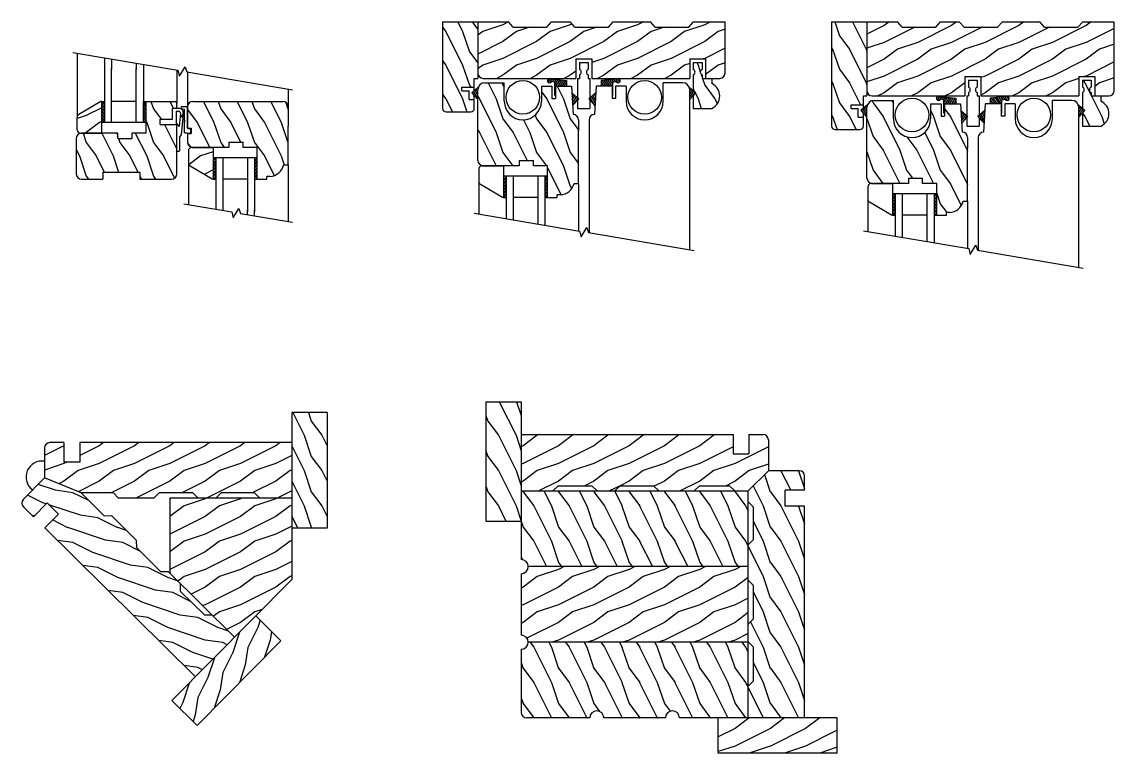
# Model space of a CAD drawing. Extents: x 316 to 1603, y -670 to 392.
# Drawn here: x 316 to 935, y -40 to 374 of the extents above; entities that cross this region are included whole.
import ezdxf

# ---------------------------------------------------------------- set-up
doc = ezdxf.new("R2010")
doc.units = 0
doc.header["$MEASUREMENT"] = 0
doc.layers.get('0').update_dxf_attribs({"linetype": 'CONTINUOUS'})
for name, color, linetype in [('FINE', 101, 'CONTINUOUS'), ('HATCH', 101, 'CONTINUOUS'), ('MED', 22, 'CONTINUOUS')]:
    doc.layers.add(name, color=color, linetype=linetype)
pattern_1 = [(306.8699, (-573.4437, -376.6045), (-38.100002, 57.149998), [9.525, -85.725]), (296.5651, (-567.729, -365.1745), (19.050025, -19.04998), [21.29855, -21.29855]), (288.4349, (-558.204, -365.1745), (19.04997, -38.10001), [12.0483, -48.1931])]
pattern_2 = [(122, (-554.3937, -384.2245), (-0.8480481, -0.5299193), [])]
pattern_3 = [(57, (-554.3937, -384.2245), (-0.8386706, 0.544639), [])]
pattern_4 = [(306.8699, (-573.4437, -366.6045), (-38.100002, 57.149998), [9.525, -85.725]), (296.5651, (-567.729, -355.1745), (19.050025, -19.04998), [21.29855, -21.29855]), (288.4349, (-558.204, -355.1745), (19.04997, -38.10001), [12.0483, -48.1931])]
pattern_5 = [(122, (-554.3937, -374.2245), (-0.8480481, -0.5299193), [])]
pattern_6 = [(57, (-554.3937, -374.2245), (-0.8386706, 0.544639), [])]
pattern_7 = [(216.8699, (-268.4746, -197.0817), (57.15, 38.100002), [9.525, -85.725]), (206.565, (-257.045, -202.797), (-19.04998, -19.05002), [21.29855, -21.29855]), (198.4349, (-257.0446, -212.3217), (-38.10001, -19.04997), [12.0483, -48.1931])]
pattern_8 = [(57, (-276.0946, -216.1317), (-0.8386706, 0.544639), [])]
pattern_9 = [(306.87, (-20, 8), (-40, 60), [10, -90]), (296.565, (-14, 20), (20.00003, -20), [22.3607, -22.3607]), (288.435, (-4, 20), (19.99997, -40), [12.6491, -50.5964])]
pattern_10 = [(216.87, (8, 20), (60, 40), [10, -90]), (206.565, (20, 14), (-20, -20.00003), [22.3607, -22.3607]), (198.435, (20, 4), (-40, -19.99997), [12.6491, -50.5964])]

# ---------------------------------------------------------------- blocks, each defined once
blk = doc.blocks.new('MWCSJ44')
at = {"layer": 'HATCH'}
h = blk.add_hatch(dxfattribs=at)
h.set_pattern_fill('WOOD_1', color=256, scale=19.05, angle=90, style=0, pattern_type=2)
h.set_pattern_definition(pattern_1)
h.paths.add_polyline_path([(0, -59, 0.414214), (2, -61), (16, -61, 0.414214), (18, -59), (18, -54), (15, -54), (15, -49), (11, -49), (11, -47), (18, -47), (18, -42), (20, -42), (20, 0), (0, 0)])
h.paths.add_polyline_path([(143.39, -50.26), (142, -51.8), (142, -59), (152.5, -59, 0.646484), (152.5, -45), (152.5, -42), (147, -42), (147, -40, -0.697476), (147, -37), (147, -33), (142, -33), (142, -37, -0.697476), (142, -40), (142, -49.05)])
h = blk.add_hatch(dxfattribs=at)
h.set_pattern_fill('WOOD_1', color=256, scale=19.05, style=0, pattern_type=2)
h.set_pattern_definition([(216.8699, (-826.1944, -365.1745), (57.149998, 38.100002), [9.525, -85.725]), (206.5651, (-814.764, -370.8895), (-19.049984, -19.050025), [21.29855, -21.29855]), (198.4349, (-814.7644, -380.4145), (-38.10001, -19.04997), [12.0483, -48.1931])])
h.paths.add_polyline_path([(84.5, -31), (84.5, -42), (140, -42), (140, -31), (149, -31), (149, -42), (157, -42, 0.414214), (160, -39), (160, 0), (142.18, 0), (139.5, -2.97), (120.5, -2.97), (117.82, 0), (96.68, 0), (94, -2.97), (75, -2.97), (72.32, 0), (61.68, 0), (59, -2.97), (40, -2.97), (37.32, 0), (20, 0), (20, -39, 0.414214), (23, -42), (75.5, -42), (75.5, -31)])
h = blk.add_hatch(dxfattribs=at)
h.set_pattern_fill('_USER', color=256, angle=122, style=0, pattern_type=0)
h.set_pattern_definition(pattern_2)
h.paths.add_polyline_path([(16.61, -50.26), (20, -54.01), (20, -48.5, -0.092181), (20.27, -47.06)])
h.paths.add_polyline_path([(89.75, -43.17), (89.75, -46.5), (96, -46.5), (96, -51.76), (96.48, -51.76), (96.48, -44.13), (98.27, -43.82, 2.519165), (98.84, -42.26)])
h = blk.add_hatch(dxfattribs=at)
h.set_pattern_fill('_USER', color=256, angle=57, style=0, pattern_type=0)
h.set_pattern_definition(pattern_3)
h.paths.add_polyline_path([(70.25, -46.5), (70.25, -43.17), (61.16, -42.26, 2.519165), (61.73, -43.82), (63.52, -44.13), (63.52, -51.76), (64, -51.76), (64, -46.5)])
h.paths.add_polyline_path([(143.39, -50.26), (139.73, -47.06, -0.092181), (140, -48.5), (140, -54.01)])
h = blk.add_hatch(dxfattribs=at)
h.set_pattern_fill('WOOD_1', color=256, scale=19.05, angle=90, style=0, pattern_type=2)
h.set_pattern_definition(pattern_1)
h.paths.add_polyline_path([(51.5, -88.5), (51.5, -91.5), (59.5, -91.5), (59.5, -109.5), (65, -109.5), (65, -108), (66.8, -108, 0.328321), (74.5, -101.5), (77, -101.5), (77, -71.5), (77, -65.5, 0.414214), (74, -62.5), (73, -46.5), (64, -46.5), (64, -53.5), (62, -53.5), (62, -46.5), (56, -46.5), (56, -55, -1), (35, -55), (35, -44.5), (24, -44.5, 0.414214), (20, -48.5), (20, -71.5), (20, -88.5, 0.414214), (23, -91.5), (23.53, -91.5), (24, -91.5), (34.5, -91.5), (43.5, -91.5), (43.5, -88.5)])
h = blk.add_hatch(dxfattribs=at)
h.set_pattern_fill('_USER', color=256, angle=57, style=0, pattern_type=0)
h.set_pattern_definition(pattern_3)
h.paths.add_polyline_path([(77.12, -53.6), (73.23, -50.21), (73.68, -57.4)])
h = blk.add_hatch(dxfattribs=at)
h.set_pattern_fill('_USER', color=256, angle=122, style=0, pattern_type=0)
h.set_pattern_definition(pattern_2)
h.paths.add_polyline_path([(86.77, -50.21), (82.88, -53.6), (86.32, -57.4)])
h = blk.add_hatch(dxfattribs=at)
h.set_pattern_fill('_USER', color=256, angle=57, style=0, pattern_type=0)
h.set_pattern_definition([(57, (-276.0946, -384.2245), (-0.8386706, 0.544639), [])])
h.paths.add_polyline_path([(36, -97.5), (34.5, -97.5), (34.5, -109.5), (36, -109.5)])
h.paths.add_polyline_path([(58, -109.5), (59.5, -109.5), (59.5, -97.5), (58, -97.5)])
at = {"layer": 'FINE'}
for p, q in [((40, -97.5), (40, -122.09)), ((54, -97.5), (54, -124.46)), ((54, -109.5), (40, -109.5))]:
    blk.add_line(p, q, dxfattribs=at)
at = {"layer": 'MED'}
for p, q in [((0, 0), (37.32, 0)), ((0, 0), (0, -59)), ((20, 0), (20, -42)), ((40, -2.97), (37.32, 0)), ((59, -2.97), (61.68, 0)), ((61.68, 0), (72.32, 0)), ((75, -2.97), (72.32, 0)), ((94, -2.97), (96.68, 0)), ((96.68, 0), (117.82, 0)), ((120.5, -2.97), (117.82, 0)), ((139.5, -2.97), (142.18, 0)), ((142.18, 0), (160, 0)), ((160, -39), (160, 0)), ((40, -2.97), (59, -2.97)), ((75, -2.97), (94, -2.97)), ((120.5, -2.97), (139.5, -2.97)), ((75.5, -31), (75.5, -42)), ((75.5, -31), (84.5, -31)), ((77.5, -33), (82.5, -33)), ((77.5, -33), (77.5, -37)), ((82.5, -33), (82.5, -37)), ((84.5, -31), (84.5, -42)), ((140, -31), (140, -42)), ((140, -31), (149, -31)), ((142, -33), (142, -37)), ((142, -33), (147, -33)), ((147, -33), (147, -37)), ((149, -31), (149, -42)), ((18, -49.05), (18, -42)), ((18, -42), (20, -42)), ((23, -42), (75.5, -42)), ((61.16, -42.26), (70.25, -43.17)), ((70.25, -43.17), (70.25, -46.5)), ((76.5, -42), (76.5, -53.06)), ((76.5, -42), (77.5, -42)), ((77.5, -40), (77.5, -42)), ((82.5, -40), (82.5, -42)), ((82.5, -42), (83.5, -42)), ((83.5, -42), (83.5, -53.06)), ((84.5, -42), (140, -42)), ((98.84, -42.26), (89.75, -43.17)), ((89.75, -43.17), (89.75, -46.5)), ((142, -40), (142, -49.05)), ((147, -40), (147, -42)), ((147, -42), (157, -42)), ((152.5, -42), (152.5, -45)), ((11, -49), (11, -47)), ((11, -47), (18, -47)), ((11, -49), (15, -49)), ((15, -54), (15, -49)), ((20.27, -47.06), (16.61, -50.26)), ((20, -71.5), (20, -48.5)), ((24, -44.5), (35, -44.5)), ((35, -55), (35, -44.5)), ((56, -46.5), (62, -46.5)), ((56, -46.5), (56, -55)), ((63.52, -44.13), (61.73, -43.82)), ((62, -46.5), (62, -53.5)), ((63.52, -51.76), (63.52, -44.13)), ((64, -46.5), (64, -51.76)), ((64, -46.5), (73, -46.5)), ((64, -46.5), (64, -53.5)), ((73, -46.5), (74, -62.5)), ((87, -46.5), (86, -62.5)), ((96, -46.5), (87, -46.5)), ((96, -46.5), (96, -51.76)), ((96, -46.5), (96, -53.5)), ((96.48, -44.13), (98.27, -43.82)), ((96.48, -51.76), (96.48, -44.13)), ((98, -46.5), (98, -53.5)), ((104, -46.5), (98, -46.5)), ((104, -46.5), (104, -55)), ((125, -55), (125, -44.5)), ((136, -44.5), (125, -44.5)), ((139.73, -47.06), (143.39, -50.26)), ((140, -139.04), (140, -48.5)), ((15, -54), (18, -54)), ((20, -54.01), (16.61, -50.26)), ((18, -59), (18, -51.8)), ((62, -53.5), (64, -53.5)), ((64, -51.76), (63.52, -51.76)), ((73.23, -50.21), (77.12, -53.6)), ((73.68, -57.4), (77.12, -53.6)), ((76.5, -54.28), (76.5, -59)), ((86.72, -50.25), (82.88, -53.6)), ((86.32, -57.4), (82.88, -53.6)), ((83.5, -54.28), (83.5, -59)), ((96, -51.76), (96.48, -51.76)), ((98, -53.5), (96, -53.5)), ((140, -54.01), (143.39, -50.26)), ((142, -51.8), (142, -59)), ((2, -61), (16, -61)), ((76.5, -59), (83.5, -59)), ((142, -59), (152.5, -59)), ((77, -65.5), (77, -71.5)), ((83, -65.5), (83, -129.38)), ((20, -88.5), (20, -71.5)), ((77, -101.5), (77, -71.5)), ((22.5, -91.5), (34.5, -91.5)), ((23.53, -91.5), (22.84, -91.5)), ((23.53, -91.5), (24, -91.5)), ((43.5, -91.5), (24, -91.5)), ((31.84, -91.5), (32.84, -91.5)), ((34.5, -91.5), (34.5, -109.5)), ((43.5, -88.5), (51.5, -88.5)), ((43.5, -88.5), (43.5, -91.5)), ((51.5, -91.5), (51.5, -88.5)), ((59.5, -91.5), (51.5, -91.5)), ((59.5, -109.5), (59.5, -91.5)), ((20.5, -93.5), (20.5, -100.36)), ((34.5, -97.5), (34.5, -109.5)), ((36, -97.5), (34.5, -97.5)), ((58, -97.5), (36, -97.5)), ((36, -97.5), (36, -121.41)), ((36, -109.5), (36, -97.5)), ((59.5, -97.5), (58, -97.5)), ((58, -97.5), (58, -109.5)), ((59.5, -109.5), (59.5, -97.5)), ((20.5, -100.36), (20.5, -118.78)), ((34, -109.5), (21.48, -102.08)), ((74.5, -101.5), (77, -101.5)), ((77, -101.5), (76.99, -128.36)), ((34.5, -109.5), (34, -109.5)), ((34.5, -109.5), (36, -109.5)), ((58, -109.5), (58, -125.14)), ((58, -109.5), (59.5, -109.5)), ((59.5, -109.5), (65, -109.5)), ((66.8, -108), (65, -108)), ((65, -109.5), (65, -108)), ((18, -118.36), (77.62, -128.47)), ((77.62, -128.47), (78.51, -131.86)), ((78.51, -131.86), (81.68, -126.58)), ((81.68, -126.58), (82.58, -129.31)), ((82.58, -129.31), (142.5, -139.47))]:
    blk.add_line(p, q, dxfattribs=at)
for centre in [(45.5, -52.75), (114.5, -52.75)]:
    blk.add_circle(centre, 9.5, dxfattribs=at)
for centre, radius, start, end in [((76.95, -38.5), 1.6, 290.21029, 69.78971), ((83.05, -38.5), 1.6, 110.21029, 249.78971), ((141.45, -38.5), 1.6, 290.21029, 69.78971), ((147.55, -38.5), 1.6, 110.21029, 249.78971), ((23, -39), 3, 180, 270), ((60.61, -43.34), 1.22, 63.41933, 336.81555), ((99.39, -43.34), 1.22, 203.18446, 116.58066), ((157, -39), 3, 270, 0), ((24, -48.5), 4, 90, 180), ((136, -48.5), 4, 0, 90), ((149.35, -52), 7.68, 294.23594, 65.76406), ((45.5, -55), 10.5, 180, 0), ((114.5, -55), 10.5, 180, 0), ((2, -59), 2, 180, 270), ((16, -59), 2, 270, 0), ((74, -65.5), 3, 0, 90), ((86, -65.5), 3, 90, 180), ((23, -88.5), 3, 180, 270), ((22.5, -93.5), 2, 90, 180), ((22.5, -100.36), 2, 180, 239.34933), ((66.23, -99.52), 8.5, 273.81737, 346.5218)]:
    blk.add_arc(centre, radius, start, end, dxfattribs=at)
blk = doc.blocks.new('MWCSJ34')
at = {"layer": 'HATCH'}
h = blk.add_hatch(dxfattribs=at)
h.set_pattern_fill('WOOD_1', color=256, scale=19.05, angle=90, style=0, pattern_type=2)
h.set_pattern_definition(pattern_4)
h.paths.add_polyline_path([(0, -49, 0.414214), (2, -51), (16, -51, 0.414214), (18, -49), (18, -44), (15, -44), (15, -39), (11, -39), (11, -37), (18, -37), (18, -32), (20, -32), (20, 0), (0, 0)])
h.paths.add_polyline_path([(143.39, -40.26), (142, -41.8), (142, -49), (152.5, -49, 0.646484), (152.5, -35), (152.5, -32), (147, -32), (147, -30, -0.697476), (147, -27), (147, -23), (142, -23), (142, -27, -0.697476), (142, -30), (142, -39.05)])
h = blk.add_hatch(dxfattribs=at)
h.set_pattern_fill('WOOD_1', color=256, scale=19.05, style=0, pattern_type=2)
h.set_pattern_definition([(216.8699, (-546.7737, -355.1745), (57.149998, 38.100002), [9.525, -85.725]), (206.5651, (-535.344, -360.8895), (-19.04998, -19.050025), [21.29855, -21.29855]), (198.4349, (-535.344, -370.4145), (-38.10001, -19.04997), [12.0483, -48.1931])])
h.paths.add_polyline_path([(75.5, -21), (84.5, -21), (84.5, -32), (140, -32), (140, -21), (149, -21), (149, -32), (157, -32, 0.414214), (160, -29), (160, 0), (142.18, 0), (139.5, -2.97), (120.5, -2.97), (117.82, 0), (96.68, 0), (94, -2.97), (75, -2.97), (72.32, 0), (61.68, 0), (59, -2.97), (40, -2.97), (37.32, 0), (20, 0), (20, -29, 0.414214), (23, -32), (75.5, -32)])
h = blk.add_hatch(dxfattribs=at)
h.set_pattern_fill('_USER', color=256, angle=122, style=0, pattern_type=0)
h.set_pattern_definition(pattern_5)
h.paths.add_polyline_path([(16.61, -40.26), (20, -44.01), (20, -38.5, -0.092181), (20.27, -37.06)])
h.paths.add_polyline_path([(89.75, -33.17), (89.75, -36.5), (96, -36.5), (96, -41.76), (96.48, -41.76), (96.48, -34.13), (98.27, -33.82, 2.519165), (98.84, -32.26)])
h = blk.add_hatch(dxfattribs=at)
h.set_pattern_fill('WOOD_1', color=256, scale=19.05, angle=90, style=0, pattern_type=2)
h.set_pattern_definition(pattern_4)
h.paths.add_polyline_path([(51.5, -78.5), (51.5, -81.5), (59.5, -81.5), (59.5, -99.5), (65, -99.5), (65, -98), (66.8, -98, 0.328321), (74.5, -91.5), (77, -91.5), (77, -61.5), (77, -55.5, 0.414214), (74, -52.5), (73, -36.5), (64, -36.5), (64, -43.5), (62, -43.5), (62, -36.5), (56, -36.5), (56, -45, -1), (35, -45), (35, -34.5), (24, -34.5, 0.414214), (20, -38.5), (20, -61.5), (20, -78.5, 0.414214), (23, -81.5), (23.53, -81.5), (24, -81.5), (34.5, -81.5), (43.5, -81.5), (43.5, -78.5)])
h = blk.add_hatch(dxfattribs=at)
h.set_pattern_fill('_USER', color=256, angle=57, style=0, pattern_type=0)
h.set_pattern_definition(pattern_6)
h.paths.add_polyline_path([(70.25, -36.5), (70.25, -33.17), (61.16, -32.26, 2.519165), (61.73, -33.82), (63.52, -34.13), (63.52, -41.76), (64, -41.76), (64, -36.5)])
h.paths.add_polyline_path([(143.39, -40.26), (139.73, -37.06, -0.092181), (140, -38.5), (140, -44.01)])
h = blk.add_hatch(dxfattribs=at)
h.set_pattern_fill('_USER', color=256, angle=57, style=0, pattern_type=0)
h.set_pattern_definition(pattern_6)
h.paths.add_polyline_path([(77.12, -43.6), (73.23, -40.21), (73.68, -47.4)])
h = blk.add_hatch(dxfattribs=at)
h.set_pattern_fill('_USER', color=256, angle=122, style=0, pattern_type=0)
h.set_pattern_definition(pattern_5)
h.paths.add_polyline_path([(86.77, -40.21), (82.88, -43.6), (86.32, -47.4)])
h = blk.add_hatch(dxfattribs=at)
h.set_pattern_fill('_USER', color=256, angle=57, style=0, pattern_type=0)
h.set_pattern_definition([(57, (-276.0946, -374.2245), (-0.8386706, 0.544639), [])])
h.paths.add_polyline_path([(36, -87.5), (34.5, -87.5), (34.5, -99.5), (36, -99.5)])
h.paths.add_polyline_path([(58, -99.5), (59.5, -99.5), (59.5, -87.5), (58, -87.5)])
at = {"layer": 'FINE'}
for p, q in [((40, -87.5), (40, -112.09)), ((54, -87.5), (54, -114.46)), ((54, -99.5), (40, -99.5))]:
    blk.add_line(p, q, dxfattribs=at)
at = {"layer": 'MED'}
for p, q in [((0, 0), (37.32, 0)), ((0, 0), (0, -49)), ((20, 0), (20, -32)), ((40, -2.97), (37.32, 0)), ((59, -2.97), (61.68, 0)), ((61.68, 0), (72.32, 0)), ((75, -2.97), (72.32, 0)), ((94, -2.97), (96.68, 0)), ((96.68, 0), (117.82, 0)), ((120.5, -2.97), (117.82, 0)), ((139.5, -2.97), (142.18, 0)), ((142.18, 0), (160, 0)), ((160, -29), (160, 0)), ((40, -2.97), (59, -2.97)), ((75, -2.97), (94, -2.97)), ((120.5, -2.97), (139.5, -2.97)), ((75.5, -21), (75.5, -32)), ((75.5, -21), (84.5, -21)), ((77.5, -23), (82.5, -23)), ((77.5, -23), (77.5, -27)), ((82.5, -23), (82.5, -27)), ((84.5, -21), (84.5, -32)), ((140, -21), (140, -32)), ((140, -21), (149, -21)), ((142, -23), (142, -27)), ((142, -23), (147, -23)), ((147, -23), (147, -27)), ((149, -21), (149, -32)), ((77.5, -30), (77.5, -32)), ((82.5, -30), (82.5, -32)), ((142, -30), (142, -39.05)), ((147, -30), (147, -32)), ((11, -39), (11, -37)), ((11, -37), (18, -37)), ((20.27, -37.06), (16.61, -40.26)), ((18, -39.05), (18, -32)), ((18, -32), (20, -32)), ((23, -32), (75.5, -32)), ((24, -34.5), (35, -34.5)), ((35, -45), (35, -34.5)), ((56, -36.5), (62, -36.5)), ((56, -36.5), (56, -45)), ((61.16, -32.26), (70.25, -33.17)), ((63.52, -34.13), (61.73, -33.82)), ((62, -36.5), (62, -43.5)), ((63.52, -41.76), (63.52, -34.13)), ((64, -36.5), (64, -41.76)), ((64, -36.5), (73, -36.5)), ((64, -36.5), (64, -43.5)), ((70.25, -33.17), (70.25, -36.5)), ((73, -36.5), (74, -52.5)), ((76.5, -32), (76.5, -43.06)), ((76.5, -32), (77.5, -32)), ((82.5, -32), (83.5, -32)), ((83.5, -32), (83.5, -43.06)), ((84.5, -32), (140, -32)), ((87, -36.5), (86, -52.5)), ((96, -36.5), (87, -36.5)), ((98.84, -32.26), (89.75, -33.17)), ((89.75, -33.17), (89.75, -36.5)), ((96, -36.5), (96, -41.76)), ((96, -36.5), (96, -43.5)), ((96.48, -34.13), (98.27, -33.82)), ((96.48, -41.76), (96.48, -34.13)), ((98, -36.5), (98, -43.5)), ((104, -36.5), (98, -36.5)), ((104, -36.5), (104, -45)), ((125, -45), (125, -34.5)), ((136, -34.5), (125, -34.5)), ((139.73, -37.06), (143.39, -40.26)), ((147, -32), (157, -32)), ((152.5, -32), (152.5, -35)), ((11, -39), (15, -39)), ((15, -44), (15, -39)), ((20, -44.01), (16.61, -40.26)), ((18, -49), (18, -41.8)), ((20, -61.5), (20, -38.5)), ((64, -41.76), (63.52, -41.76)), ((73.23, -40.21), (77.12, -43.6)), ((86.72, -40.25), (82.88, -43.6)), ((96, -41.76), (96.48, -41.76)), ((140, -129.04), (140, -38.5)), ((140, -44.01), (143.39, -40.26)), ((142, -41.8), (142, -49)), ((15, -44), (18, -44)), ((62, -43.5), (64, -43.5)), ((73.68, -47.4), (77.12, -43.6)), ((76.5, -44.28), (76.5, -49)), ((76.5, -49), (83.5, -49)), ((86.32, -47.4), (82.88, -43.6)), ((83.5, -44.28), (83.5, -49)), ((98, -43.5), (96, -43.5)), ((142, -49), (152.5, -49)), ((2, -51), (16, -51)), ((77, -55.5), (77, -61.5)), ((83, -55.5), (83, -119.38)), ((20, -78.5), (20, -61.5)), ((77, -91.5), (77, -61.5)), ((43.5, -78.5), (51.5, -78.5)), ((43.5, -78.5), (43.5, -81.5)), ((51.5, -81.5), (51.5, -78.5)), ((20.5, -83.5), (20.5, -90.36)), ((22.5, -81.5), (34.5, -81.5)), ((23.53, -81.5), (22.84, -81.5)), ((23.53, -81.5), (24, -81.5)), ((43.5, -81.5), (24, -81.5)), ((31.84, -81.5), (32.84, -81.5)), ((34.5, -81.5), (34.5, -99.5)), ((59.5, -81.5), (51.5, -81.5)), ((59.5, -99.5), (59.5, -81.5)), ((20.5, -90.36), (20.5, -108.78)), ((34, -99.5), (21.48, -92.08)), ((34.5, -87.5), (34.5, -99.5)), ((36, -87.5), (34.5, -87.5)), ((58, -87.5), (36, -87.5)), ((36, -87.5), (36, -111.41)), ((36, -99.5), (36, -87.5)), ((59.5, -87.5), (58, -87.5)), ((58, -87.5), (58, -99.5)), ((59.5, -99.5), (59.5, -87.5)), ((74.5, -91.5), (77, -91.5)), ((77, -91.5), (76.99, -118.36)), ((66.8, -98), (65, -98)), ((65, -99.5), (65, -98)), ((34.5, -99.5), (34, -99.5)), ((34.5, -99.5), (36, -99.5)), ((58, -99.5), (58, -115.14)), ((58, -99.5), (59.5, -99.5)), ((59.5, -99.5), (65, -99.5)), ((18, -108.36), (77.62, -118.47)), ((78.51, -121.86), (81.68, -116.58)), ((81.68, -116.58), (82.58, -119.31)), ((77.62, -118.47), (78.51, -121.86)), ((82.58, -119.31), (142.5, -129.47))]:
    blk.add_line(p, q, dxfattribs=at)
for centre in [(45.5, -42.75), (114.5, -42.75)]:
    blk.add_circle(centre, 9.5, dxfattribs=at)
for centre, radius, start, end in [((23, -29), 3, 180, 270), ((76.95, -28.5), 1.6, 290.21029, 69.78971), ((83.05, -28.5), 1.6, 110.21029, 249.78971), ((141.45, -28.5), 1.6, 290.21029, 69.78971), ((147.55, -28.5), 1.6, 110.21029, 249.78971), ((157, -29), 3, 270, 0), ((24, -38.5), 4, 90, 180), ((60.61, -33.34), 1.22, 63.41933, 336.81555), ((99.39, -33.34), 1.22, 203.18446, 116.58066), ((136, -38.5), 4, 0, 90), ((149.35, -42), 7.68, 294.23594, 65.76406), ((2, -49), 2, 180, 270), ((16, -49), 2, 270, 0), ((45.5, -45), 10.5, 180, 0), ((114.5, -45), 10.5, 180, 0), ((74, -55.5), 3, 0, 90), ((86, -55.5), 3, 90, 180), ((23, -78.5), 3, 180, 270), ((22.5, -83.5), 2, 90, 180), ((22.5, -90.36), 2, 180, 239.34933), ((66.23, -89.52), 8.5, 273.81737, 346.5218)]:
    blk.add_arc(centre, radius, start, end, dxfattribs=at)
blk = doc.blocks.new('MWBSMR')
at = {"layer": 'HATCH'}
h = blk.add_hatch(dxfattribs=at)
h.set_pattern_fill('WOOD_1', color=256, scale=19.05, angle=90, style=0, pattern_type=2)
h.set_pattern_definition([(306.8699, (-295.1446, -208.5117), (-38.100002, 57.149998), [9.525, -85.725]), (296.565, (-289.43, -197.082), (19.05002, -19.04998), [21.29855, -21.29855]), (288.4349, (-279.9046, -197.0817), (19.04997, -38.10001), [12.0483, -48.1931])])
h.paths.add_polyline_path([(77, 8.97), (67.5, 8.97), (67.5, 11.97), (74.5, 11.97), (74.5, 17.96), (76.99, 17.96), (76.99, 21, 0.388093), (76.08, 22), (59.5, 22), (59.5, 10), (59.5, 4), (51.5, 4), (51.5, 1), (43.5, 1), (43.5, 4), (24, 4), (23.53, 4), (23, 4, 0.414214), (20, 1), (20, -8), (20, -19, 0.414214), (23, -22), (35, -22), (35, -18), (56, -18), (56, -22), (74, -22, 0.414214), (77, -19)])
h.paths.add_polyline_path([(140, 8), (140, 19, 0.414214), (137, 22), (86, 22, 0.414214), (83, 19), (83, 14.14), (83, 6.78), (85, 6.78), (85, 3.78), (83, 3.78), (83, -1, 0.414214), (86, -4), (86.53, -4), (87, -4), (106.5, -4), (106.5, -1), (114.5, -1), (114.5, -4), (122.5, -4), (122.5, -22), (128, -22), (128, -20.5), (129.8, -20.5, 0.328321), (137.5, -14), (140, -14)])
h = blk.add_hatch(dxfattribs=at)
h.set_pattern_fill('WOOD_1', color=256, scale=19.05, style=0, pattern_type=2)
h.set_pattern_definition(pattern_7)
h.paths.add_polyline_path([(34.5, 22), (34, 22), (21.48, 14.58, 0.264909), (20.5, 12.86), (20.5, 6, 0.414214), (22.5, 4), (34.5, 4)])
h = blk.add_hatch(dxfattribs=at)
h.set_pattern_fill('_USER', color=256, angle=122, style=0, pattern_type=0)
h.set_pattern_definition([(122, (-276.0946, -216.1317), (-0.848048, -0.5299193), [])])
h.paths.add_polyline_path([(36, 22), (34.5, 22), (34.5, 10), (36, 10)])
h.paths.add_polyline_path([(59.5, 22), (58, 22), (58, 10), (59.5, 10)])
h = blk.add_hatch(dxfattribs=at)
h.set_pattern_fill('_USER', color=256, angle=57, style=0, pattern_type=0)
h.set_pattern_definition(pattern_8)
h.paths.add_polyline_path([(81.37, 15.56), (79.41, 13.64), (81.37, 11.72)])
h = blk.add_hatch(dxfattribs=at)
h.set_pattern_fill('WOOD_1', color=256, scale=19.05, style=0, pattern_type=2)
h.set_pattern_definition(pattern_7)
h.paths.add_polyline_path([(97.5, -10), (97.5, -4), (87, -4), (86.53, -4), (85.84, -4), (85.5, -4, 0.414214), (83.5, -6), (83.5, -12.86, 0.264909), (84.48, -14.58), (97, -22), (97.5, -22)])
h = blk.add_hatch(dxfattribs=at)
h.set_pattern_fill('_USER', color=256, angle=57, style=0, pattern_type=0)
h.set_pattern_definition(pattern_8)
h.paths.add_polyline_path([(97.5, -22), (99, -22), (99, -10), (97.5, -10)])
h.paths.add_polyline_path([(121, -22), (122.5, -22), (122.5, -10), (121, -10)])
at = {"layer": 'FINE'}
for p, q in [((40, 46.01), (40, 40)), ((54, 43.63), (54, 40)), ((40, 10), (40, 40.59)), ((54, 10), (54, 40.59)), ((54, 22), (40, 22)), ((103, -10), (103, -39.73)), ((117, -10), (117, -40.59)), ((117, -22), (103, -22)), ((103, -39.73), (103, -39.65)), ((117, -42.1), (117, -39.65))]:
    blk.add_line(p, q, dxfattribs=at)
at = {"layer": 'MED'}
for p, q in [((18, 49.74), (77.62, 39.63)), ((20.5, 49.31), (20.5, 12.86)), ((36, 46.68), (36, 22)), ((58, 42.95), (58, 22)), ((76.99, 39.73), (76.99, 21)), ((77.62, 39.63), (78.51, 36.23)), ((78.51, 36.23), (81.68, 41.51)), ((81.68, 41.51), (82.58, 38.79)), ((82.58, 38.79), (142.5, 28.63)), ((83, 38.71), (83, 19)), ((140, 29.05), (140, 19)), ((34, 22), (21.48, 14.58)), ((34.5, 22), (34, 22)), ((34.5, 4), (34.5, 22)), ((34.5, 10), (34.5, 22)), ((34.5, 22), (36, 22)), ((36, 22), (36, 10)), ((58, 10), (58, 22)), ((58, 22), (59.5, 22)), ((59.5, 22), (76.08, 22)), ((59.5, 22), (59.5, 4)), ((59.5, 22), (59.5, 10)), ((76.99, 17.94), (76.99, 21)), ((79.37, 18.66), (79.37, 18.38)), ((79.77, 19.06), (82.47, 19.06)), ((82.87, 18.66), (82.87, 12.36)), ((83, 19), (83, 6.78)), ((83, 19), (83, 14.14)), ((86, 22), (137, 22)), ((140, 19), (140, 8)), ((20.5, 6), (20.5, 12.86)), ((74.5, 11.97), (74.5, 17.96)), ((78.75, 17.96), (74.5, 17.96)), ((76.51, 16.5), (77.99, 16.43)), ((76.51, 16.5), (76.51, 10.08)), ((78.99, 15.34), (78.25, 7.71)), ((81.37, 15.56), (79.41, 13.64)), ((81.37, 11.72), (79.41, 13.64)), ((80.27, 12.8), (79.45, 3.08)), ((79.67, 17.99), (81.37, 17.56)), ((80.5, 15.58), (80.42, 14.63)), ((81.37, 11.06), (81.37, 17.56)), ((82.87, 12.41), (82.87, 7.06)), ((36, 10), (34.5, 10)), ((58, 10), (36, 10)), ((59.5, 10), (58, 10)), ((67.5, 11.97), (74.5, 11.97)), ((67.5, 8.97), (67.5, 11.97)), ((67.5, 8.97), (77, 8.97)), ((77, -19), (77, 8.97)), ((81.37, 4.46), (81.37, 10.56)), ((83, 6.78), (85, 6.78)), ((83.27, 6.66), (84.22, 6.66)), ((84.62, 6.26), (84.62, 4.46)), ((85, 6.78), (85, 3.78)), ((140, -14), (140, 8)), ((20, 1), (20, -8)), ((22.5, 4), (34.5, 4)), ((23.53, 4), (22.84, 4)), ((23.53, 4), (24, 4)), ((43.5, 4), (24, 4)), ((31.84, 4), (32.84, 4)), ((43.5, 1), (43.5, 4)), ((43.5, 1), (51.5, 1)), ((59.5, 4), (51.5, 4)), ((51.5, 4), (51.5, 1)), ((79.45, 3.08), (78.5, 1.97)), ((78.5, 1.97), (78.5, -6.03)), ((82.87, 4.06), (81.77, 4.06)), ((82.87, 4.06), (84.22, 4.06)), ((83, 4.06), (83, 3.78)), ((83, 4.06), (83, -1)), ((83, 3.78), (85, 3.78)), ((77, -6.15), (78.5, -6.15)), ((83.5, -6), (83.5, -12.86)), ((85.5, -4), (97.5, -4)), ((86.53, -4), (85.84, -4)), ((86.53, -4), (87, -4)), ((106.5, -4), (87, -4)), ((94.84, -4), (95.84, -4)), ((97.5, -4), (97.5, -22)), ((106.5, -1), (114.5, -1)), ((106.5, -1), (106.5, -4)), ((114.5, -4), (114.5, -1)), ((122.5, -4), (114.5, -4)), ((122.5, -22), (122.5, -4)), ((20, -8), (20, -19)), ((97.5, -10), (97.5, -22)), ((99, -10), (97.5, -10)), ((121, -10), (99, -10)), ((99, -10), (99, -39.05)), ((99, -22), (99, -10)), ((121, -10), (121, -22)), ((122.5, -10), (121, -10)), ((122.5, -22), (122.5, -10)), ((35, -18), (56, -18)), ((35, -18), (35, -22)), ((56, -18), (56, -22)), ((83.5, -12.86), (83.5, -36.42)), ((97, -22), (84.48, -14.58)), ((137.5, -14), (140, -14)), ((140, -14), (140, -46)), ((23, -22), (35, -22)), ((56, -22), (74, -22)), ((97.5, -22), (97, -22)), ((97.5, -22), (99, -22)), ((121, -22), (121, -40.59)), ((121, -22), (122.5, -22)), ((122.5, -22), (128, -22)), ((129.8, -20.5), (128, -20.5)), ((128, -22), (128, -20.5)), ((81, -36), (108.07, -40.59)), ((108.07, -40.59), (108.96, -43.99)), ((108.96, -43.99), (112.13, -38.71)), ((112.13, -38.71), (113.03, -41.43)), ((113.03, -41.43), (142.5, -46.43)), ((121, -42.78), (121, -39.65))]:
    blk.add_line(p, q, dxfattribs=at)
for centre, radius, start, end in [((75.99, 21), 1, 0, 84.84355), ((79.77, 18.66), 0.4, 90, 180), ((82.47, 18.66), 0.4, 0, 90), ((86, 19), 3, 90, 180), ((137, 19), 3, 0, 90), ((22.5, 12.86), 2, 120.65067, 180), ((77.99, 15.43), 1, 355.2025, 90), ((78.54, 15.97), 2, 348.83948, 83.80931), ((79.77, 18.38), 0.4, 180, 255.96376), ((71.43, 4.56), 7.49, 24.51479, 47.36592), ((81.37, 10.81), 0.25, 270, 90), ((83.27, 7.06), 0.4, 180, 270), ((84.22, 6.26), 0.4, 0, 90), ((23, 1), 3, 90, 180), ((22.5, 6), 2, 180, 270), ((81.77, 4.46), 0.4, 180, 270), ((84.22, 4.46), 0.4, 270, 0), ((86, -1), 3, 180, 270), ((85.5, -6), 2, 90, 180), ((85.5, -12.86), 2, 180, 239.34933), ((129.23, -12.02), 8.5, 273.81737, 346.5218), ((23, -19), 3, 180, 270), ((74, -19), 3, 270, 0)]:
    blk.add_arc(centre, radius, start, end, dxfattribs=at)
blk = doc.blocks.new('MWCP45')
at = {"layer": 'HATCH'}
h = blk.add_hatch(dxfattribs=at)
h.set_pattern_fill('WOOD_1', color=256, scale=20, angle=90, style=0, pattern_type=2)
h.set_pattern_definition(pattern_9)
h.paths.add_polyline_path([(73.6, 177.2), (53.6, 177.2), (53.6, 111.7), (73.6, 111.7)])
h = blk.add_hatch(dxfattribs=at)
h.set_pattern_fill('WOOD_1', color=256, scale=20, style=0, pattern_type=2)
h.set_pattern_definition(pattern_10)
h.paths.add_polyline_path([(53.6, 160.2), (-66.4, 160.2), (-66.4, 149.2), (-75.4, 149.2), (-75.4, 160.2), (-83.4, 160.2, 0.414214), (-86.4, 157.2), (-86.4, 140.2), (-65.7, 131.7), (-47.4, 131.7), (-44.4, 128.7), (-24.4, 128.7), (-21.4, 131.7), (-2.4, 131.7), (0.6, 128.7), (10.6, 128.7), (13.6, 131.7), (32.6, 131.7), (35.6, 128.7), (53.6, 128.7)])
h = blk.add_hatch(dxfattribs=at)
h.set_pattern_fill('WOOD_1', color=256, scale=20, angle=315, style=0, pattern_type=2)
h.set_pattern_definition([(171.87, (19.799, 8.4853), (70.71068, -14.14213), [10, -90]), (161.565, (24.042, -4.243), (-28.28428, -3e-05), [22.3607, -22.3607]), (153.435, (16.9706, -11.314), (-42.4264, 14.14216), [12.6491, -50.5964])])
h.paths.add_polyline_path([(-16.43, 87.23), (-20.67, 87.21), (-34.19, 100.56), (-34.22, 104.8), (-48.44, 118.86), (-52.68, 118.83), (-65.7, 131.7), (-86.4, 140.2), (-98.35, 128.11, 0.414214), (-98.32, 123.86), (-92.63, 118.24), (-84.9, 126.07), (-78.5, 119.74), (-86.23, 111.92), (-0.87, 27.57), (21.27, 49.98), (8.46, 62.63), (4.22, 62.61), (-9.29, 75.96), (-9.32, 80.2)])
h = blk.add_hatch(dxfattribs=at)
h.set_pattern_fill('WOOD_1', color=256, scale=20, style=0, pattern_type=2)
h.set_pattern_definition(pattern_10)
h.paths.add_polyline_path([(53.6, 128.7), (-15.4, 128.7), (-15.4, 86.21), (21.27, 49.98), (53.6, 82.7)])
h = blk.add_hatch(dxfattribs=at)
h.set_pattern_fill('WOOD_1', color=256, scale=20, angle=45, style=0, pattern_type=2)
h.set_pattern_definition([(261.87, (-8.4853, 19.799), (14.14213, 70.71068), [10, -90]), (251.565, (4.243, 24.042), (3e-05, -28.2843), [22.3607, -22.3607]), (243.435, (11.314, 16.9706), (-14.14216, -42.4264), [12.649, -50.5964])])
h.paths.add_polyline_path([(47.44, 48.01), (33.22, 62.07), (-14.23, 14.06), (0, 0)])
at = {"layer": 'MED'}
for p, q in [((53.6, 177.2), (53.6, 82.7)), ((73.6, 177.2), (53.6, 177.2)), ((73.6, 177.2), (73.6, 111.7)), ((-86.4, 157.2), (-86.4, 140.2)), ((-75.4, 160.2), (-83.4, 160.2)), ((-75.4, 160.2), (-75.4, 149.2)), ((53.6, 160.2), (-66.4, 160.2)), ((-66.4, 160.2), (-66.4, 149.2)), ((-66.4, 149.2), (-75.4, 149.2)), ((-98.35, 128.11), (-86.4, 140.2)), ((-65.7, 131.7), (-86.4, 140.2)), ((-47.4, 131.7), (-65.7, 131.7)), ((-52.68, 118.83), (-65.7, 131.7)), ((-47.4, 131.7), (-44.4, 128.7)), ((-21.4, 131.7), (-24.4, 128.7)), ((-2.4, 131.7), (-21.4, 131.7)), ((-2.4, 131.7), (0.6, 128.7)), ((13.6, 131.7), (10.6, 128.7)), ((32.6, 131.7), (13.6, 131.7)), ((32.6, 131.7), (35.6, 128.7)), ((-92.63, 118.24), (-98.32, 123.86)), ((-92.63, 118.24), (-84.9, 126.07)), ((-78.5, 119.74), (-84.9, 126.07)), ((-24.4, 128.7), (-44.4, 128.7)), ((53.6, 128.7), (-15.4, 128.7)), ((-15.4, 128.7), (-15.4, 86.21)), ((-86.23, 111.92), (-78.5, 119.74)), ((-52.68, 118.83), (-48.44, 118.86)), ((-34.22, 104.8), (-48.44, 118.86)), ((-0.87, 27.57), (-86.23, 111.92)), ((73.6, 111.7), (53.6, 111.7)), ((-34.19, 100.56), (-34.22, 104.8)), ((-20.67, 87.21), (-34.19, 100.56)), ((-20.67, 87.21), (-16.43, 87.23)), ((21.27, 49.98), (-16.43, 87.23)), ((-14.23, 14.06), (53.6, 82.7)), ((-9.29, 75.96), (-9.32, 80.2)), ((4.22, 62.61), (-9.29, 75.96)), ((4.22, 62.61), (8.46, 62.63)), ((47.44, 48.01), (33.22, 62.07)), ((0, 0), (47.44, 48.01)), ((0, 0), (-14.23, 14.06))]:
    blk.add_line(p, q, dxfattribs=at)
for centre, radius, start, end in [((-83.4, 157.2), 3, 90, 180), ((-87.8, 140.77), 9.04, 81.10993, 234.23275), ((-96.21, 126), 3, 135.34269, 225.34269)]:
    blk.add_arc(centre, radius, start, end, dxfattribs=at)
blk = doc.blocks.new('MWCP90')
at = {"layer": 'HATCH'}
h = blk.add_hatch(dxfattribs=at)
h.set_pattern_fill('WOOD_1', color=256, scale=20, angle=90, style=0, pattern_type=2)
h.set_pattern_definition(pattern_9)
h.paths.add_polyline_path([(49, 140), (38, 140), (38, 149), (49, 149), (49, 157, 0.414214), (46, 160), (28.5, 160), (17, 148.5), (17, 142.3), (20, 139.3), (20, 121), (17, 118), (17, 98), (20, 95), (20, 76), (17, 73), (17, 63), (20, 60), (20, 41), (17, 38), (17, 20), (49, 20)])
h.paths.add_polyline_path([(-111.5, 199), (-131.5, 199), (-131.5, 131.5), (-111.5, 131.5)])
h = blk.add_hatch(dxfattribs=at)
h.set_pattern_fill('WOOD_1', color=256, scale=20, style=0, pattern_type=2)
h.set_pattern_definition(pattern_10)
h.paths.add_polyline_path([(28.5, 177.5, 0.414214), (25.5, 180.5), (17.5, 180.5), (17.5, 169.5), (8.5, 169.5), (8.5, 180.5), (-111.5, 180.5), (-111.5, 148.5), (-93.5, 148.5), (-90.5, 151.5), (-71.5, 151.5), (-68.5, 148.5), (-58.5, 148.5), (-55.5, 151.5), (-36.5, 151.5), (-33.5, 148.5), (-13.5, 148.5), (-10.5, 151.5), (6.5, 151.5), (9.5, 148.5), (17, 148.5), (28.5, 160)])
h = blk.add_hatch(dxfattribs=at)
h.set_pattern_fill('WOOD_1', color=256, scale=20, angle=90, style=0, pattern_type=2)
h.set_pattern_definition(pattern_9)
h.paths.add_polyline_path([(17, 148.5), (-111.5, 148.5), (-111.5, 109.67, -0.414214), (-107.5, 105.67), (17, 105.67)])
h.paths.add_polyline_path([(17, 62.83), (-107.5, 62.83, -0.414214), (-111.5, 58.83), (-111.5, 23, 0.414214), (-108.5, 20), (-72.67, 20, -1), (-64.67, 20), (-29.83, 20, -1), (-21.83, 20), (17, 20)])
h = blk.add_hatch(dxfattribs=at)
h.set_pattern_fill('WOOD_1', color=256, scale=20, style=0, pattern_type=2)
h.set_pattern_definition(pattern_10)
h.paths.add_polyline_path([(17, 105.67), (-107.5, 105.67, -0.414214), (-111.5, 101.67), (-111.5, 66.83, -0.414214), (-107.5, 62.83), (17, 62.83)])
h.paths.add_polyline_path([(67.5, 20), (0, 20), (0, 0), (67.5, 0)])
at = {"layer": 'MED'}
for p, q in [((-131.5, 199), (-131.5, 131.5)), ((-131.5, 199), (-111.5, 199)), ((-111.5, 199), (-111.5, 109.67)), ((-111.5, 180.5), (8.5, 180.5)), ((8.5, 180.5), (8.5, 169.5)), ((17.5, 180.5), (25.5, 180.5)), ((17.5, 180.5), (17.5, 169.5)), ((28.5, 177.5), (28.5, 160)), ((8.5, 169.5), (17.5, 169.5)), ((28.5, 160), (17, 148.5)), ((46, 160), (28.5, 160)), ((49, 149), (49, 157)), ((-111.5, 148.5), (17, 148.5)), ((-90.5, 151.5), (-93.5, 148.5)), ((-90.5, 151.5), (-71.5, 151.5)), ((-71.5, 151.5), (-68.5, 148.5)), ((-55.5, 151.5), (-58.5, 148.5)), ((-55.5, 151.5), (-36.5, 151.5)), ((-36.5, 151.5), (-33.5, 148.5)), ((-10.5, 151.5), (-13.5, 148.5)), ((-10.5, 151.5), (6.5, 151.5)), ((6.5, 151.5), (9.5, 148.5)), ((17, 20), (17, 148.5)), ((49, 149), (38, 149)), ((38, 140), (38, 149)), ((20, 139.3), (17, 142.3)), ((20, 121), (20, 139.3)), ((49, 140), (38, 140)), ((49, 20), (49, 140)), ((-131.5, 131.5), (-111.5, 131.5)), ((20, 121), (17, 118)), ((17, 105.67), (-107.5, 105.67)), ((-111.5, 101.67), (-111.5, 66.83)), ((20, 95), (17, 98)), ((20, 76), (20, 95)), ((20, 76), (17, 73)), ((17, 62.83), (-107.5, 62.83)), ((20, 60), (17, 63)), ((-111.5, 58.83), (-111.5, 23)), ((20, 41), (20, 60)), ((20, 41), (17, 38)), ((-72.67, 20), (-108.5, 20)), ((-29.83, 20), (-64.67, 20)), ((67.5, 20), (-21.83, 20)), ((0, 0), (0, 20)), ((67.5, 0), (67.5, 20)), ((67.5, 0), (0, 0))]:
    blk.add_line(p, q, dxfattribs=at)
for centre, radius, start, end in [((25.5, 177.5), 3, 0, 90), ((46, 157), 3, 0, 90), ((-111.5, 105.67), 4, 270, 90), ((-111.5, 62.83), 4, 270, 90), ((-108.5, 23), 3, 180, 270), ((-68.67, 20), 4, 0, 180), ((-25.83, 20), 4, 0, 180)]:
    blk.add_arc(centre, radius, start, end, dxfattribs=at)

msp = doc.modelspace()

# ---------------------------------------------------------------- block references
for name, p in [('MWCP90', (710.43, -40.02)), ('MWCP45', (415.39, -24.34))]:
    msp.add_blockref(name, p)
at = {"layer": 'HATCH'}
for name, p in [('MWCSJ34', (554.39, 374.22)), ('MWCSJ44', (774.74, 374.22)), ('MWBSMR', (326.97, 307.14))]:
    msp.add_blockref(name, p, dxfattribs=at)

doc.saveas('drawing.dxf')
